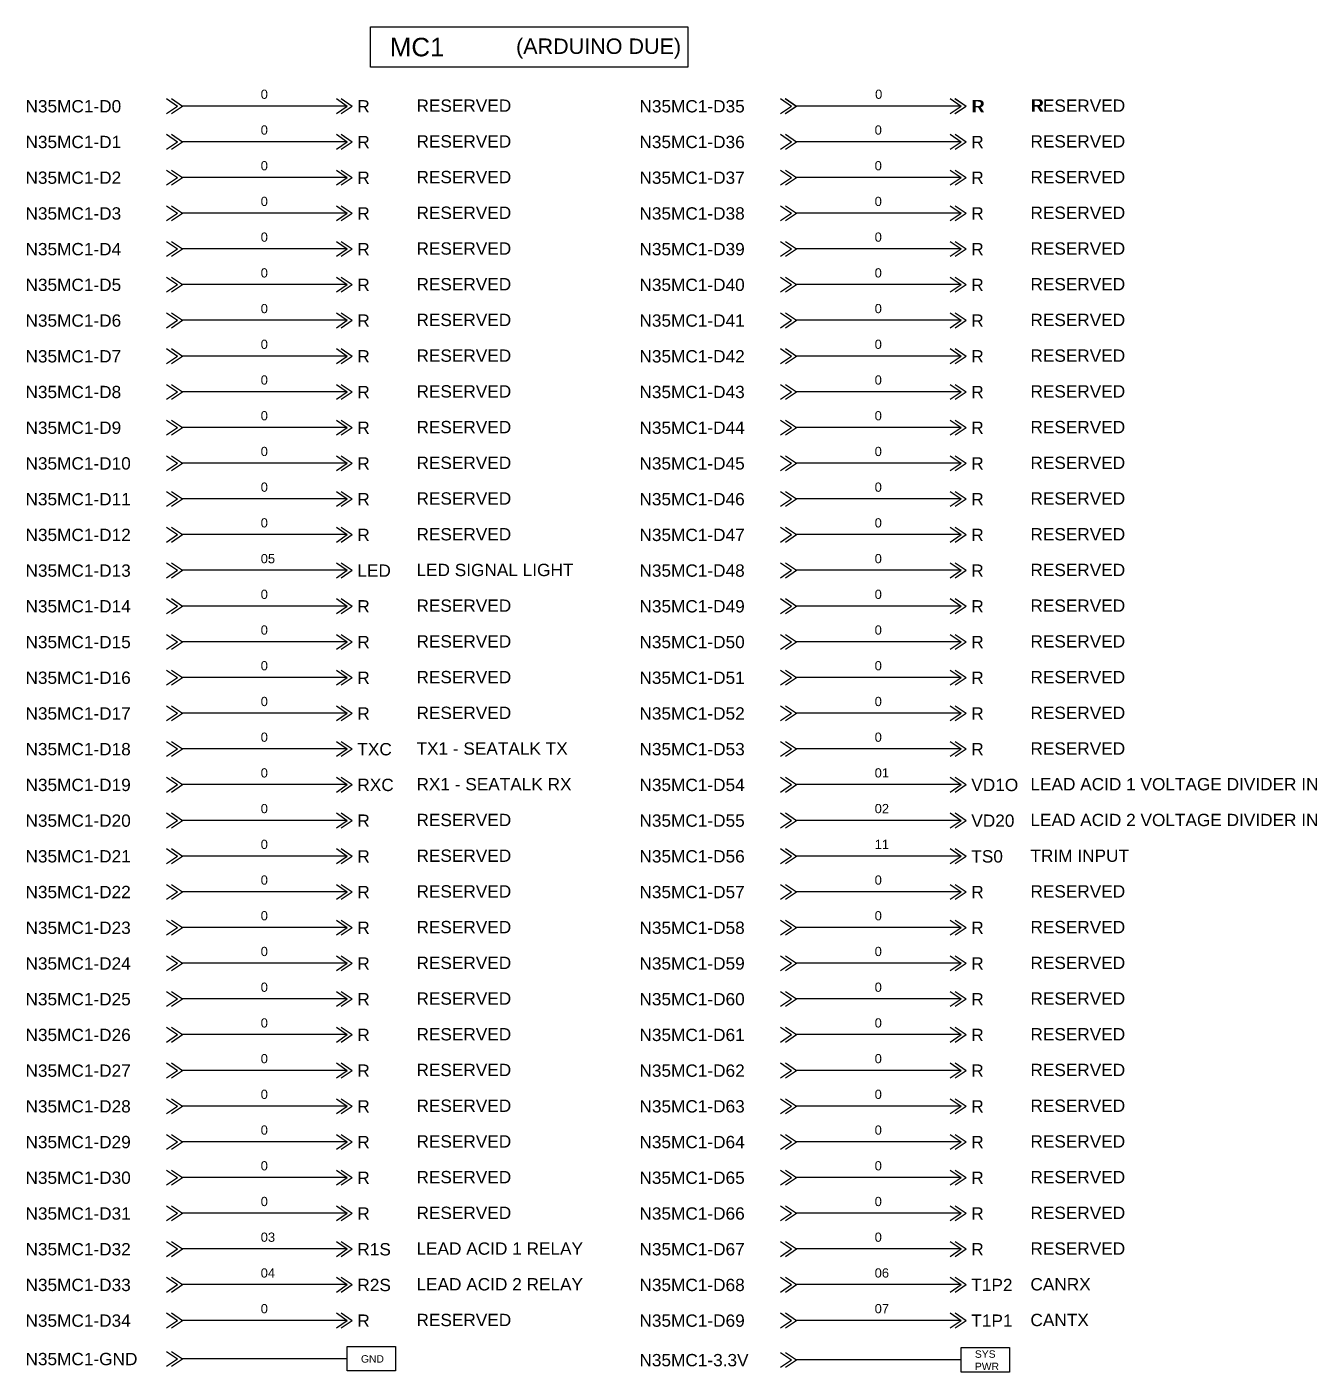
# Model space of a CAD drawing. Header units: millimetres. Extents: x 2700 to 2830, y 1916 to 1951.
# Drawn here: x 2699.99 to 2720.92, y 1929.63 to 1951.45 of the extents above; entities that cross this region are included whole.
import ezdxf

# ---------------------------------------------------------------- set-up
doc = ezdxf.new("R2010")
doc.units = ezdxf.units.MM
doc.layers.add('62', color=1, linetype='Continuous')
doc.styles.get("Standard").update_dxf_attribs({"font": 'arial.ttf'})

msp = doc.modelspace()

# ---------------------------------------------------------------- linework, layer by layer
at = {"color": 0}
for p, q in [((2702.253, 1950.287), (2702.431, 1950.167)), ((2702.253, 1950.047), (2702.431, 1950.167)), ((2702.331, 1950.287), (2702.509, 1950.167)), ((2702.331, 1950.047), (2702.509, 1950.167)), ((2705.006, 1950.287), (2705.184, 1950.167)), ((2705.006, 1950.047), (2705.184, 1950.167)), ((2705.084, 1950.287), (2705.262, 1950.167)), ((2705.084, 1950.047), (2705.262, 1950.167)), ((2712.211, 1950.287), (2712.39, 1950.167)), ((2712.211, 1950.047), (2712.39, 1950.167)), ((2712.213, 1950.287), (2712.391, 1950.167)), ((2712.213, 1950.047), (2712.391, 1950.167)), ((2712.289, 1950.287), (2712.468, 1950.167)), ((2712.289, 1950.047), (2712.468, 1950.167)), ((2712.291, 1950.287), (2712.469, 1950.167)), ((2712.291, 1950.047), (2712.469, 1950.167)), ((2714.964, 1950.287), (2715.143, 1950.167)), ((2714.964, 1950.047), (2715.143, 1950.167)), ((2714.966, 1950.287), (2715.144, 1950.167)), ((2714.966, 1950.047), (2715.144, 1950.167)), ((2715.042, 1950.287), (2715.221, 1950.167)), ((2715.042, 1950.047), (2715.221, 1950.167)), ((2715.044, 1950.287), (2715.222, 1950.167)), ((2715.044, 1950.047), (2715.222, 1950.167)), ((2702.253, 1949.708), (2702.431, 1949.588)), ((2702.253, 1949.468), (2702.431, 1949.588)), ((2702.331, 1949.708), (2702.509, 1949.588)), ((2702.331, 1949.468), (2702.509, 1949.588)), ((2705.006, 1949.708), (2705.184, 1949.588)), ((2705.006, 1949.468), (2705.184, 1949.588)), ((2705.084, 1949.708), (2705.262, 1949.588)), ((2705.084, 1949.468), (2705.262, 1949.588)), ((2712.213, 1949.708), (2712.391, 1949.588)), ((2712.213, 1949.468), (2712.391, 1949.588)), ((2712.291, 1949.708), (2712.469, 1949.588)), ((2712.291, 1949.468), (2712.469, 1949.588)), ((2714.966, 1949.708), (2715.144, 1949.588)), ((2714.966, 1949.468), (2715.144, 1949.588)), ((2715.044, 1949.708), (2715.222, 1949.588)), ((2715.044, 1949.468), (2715.222, 1949.588)), ((2702.253, 1949.129), (2702.431, 1949.009)), ((2702.331, 1949.129), (2702.509, 1949.009)), ((2705.006, 1949.129), (2705.184, 1949.009)), ((2705.084, 1949.129), (2705.262, 1949.009)), ((2712.213, 1949.129), (2712.391, 1949.009)), ((2712.291, 1949.129), (2712.469, 1949.009)), ((2714.966, 1949.129), (2715.144, 1949.009)), ((2715.044, 1949.129), (2715.222, 1949.009)), ((2702.253, 1948.889), (2702.431, 1949.009)), ((2702.331, 1948.889), (2702.509, 1949.009)), ((2705.006, 1948.889), (2705.184, 1949.009)), ((2705.084, 1948.889), (2705.262, 1949.009)), ((2712.213, 1948.889), (2712.391, 1949.009)), ((2712.291, 1948.889), (2712.469, 1949.009)), ((2714.966, 1948.889), (2715.144, 1949.009)), ((2715.044, 1948.889), (2715.222, 1949.009)), ((2702.253, 1948.549), (2702.431, 1948.429)), ((2702.253, 1948.309), (2702.431, 1948.429)), ((2702.331, 1948.549), (2702.509, 1948.429)), ((2702.331, 1948.309), (2702.509, 1948.429)), ((2705.006, 1948.549), (2705.184, 1948.429)), ((2705.006, 1948.309), (2705.184, 1948.429)), ((2705.084, 1948.549), (2705.262, 1948.429)), ((2705.084, 1948.309), (2705.262, 1948.429)), ((2712.213, 1948.549), (2712.391, 1948.429)), ((2712.213, 1948.309), (2712.391, 1948.429)), ((2712.291, 1948.549), (2712.469, 1948.429)), ((2712.291, 1948.309), (2712.469, 1948.429)), ((2714.966, 1948.549), (2715.144, 1948.429)), ((2714.966, 1948.309), (2715.144, 1948.429)), ((2715.044, 1948.549), (2715.222, 1948.429)), ((2715.044, 1948.309), (2715.222, 1948.429)), ((2702.253, 1947.97), (2702.431, 1947.85)), ((2702.331, 1947.97), (2702.509, 1947.85)), ((2705.006, 1947.97), (2705.184, 1947.85)), ((2705.084, 1947.97), (2705.262, 1947.85)), ((2712.213, 1947.97), (2712.391, 1947.85)), ((2712.291, 1947.97), (2712.469, 1947.85)), ((2714.966, 1947.97), (2715.144, 1947.85)), ((2715.044, 1947.97), (2715.222, 1947.85)), ((2702.253, 1947.73), (2702.431, 1947.85)), ((2702.331, 1947.73), (2702.509, 1947.85)), ((2705.006, 1947.73), (2705.184, 1947.85)), ((2705.084, 1947.73), (2705.262, 1947.85)), ((2712.213, 1947.73), (2712.391, 1947.85)), ((2712.291, 1947.73), (2712.469, 1947.85)), ((2714.966, 1947.73), (2715.144, 1947.85)), ((2715.044, 1947.73), (2715.222, 1947.85)), ((2702.253, 1947.391), (2702.431, 1947.271)), ((2702.331, 1947.391), (2702.509, 1947.271)), ((2705.006, 1947.391), (2705.184, 1947.271)), ((2705.084, 1947.391), (2705.262, 1947.271)), ((2712.213, 1947.391), (2712.391, 1947.271)), ((2712.291, 1947.391), (2712.469, 1947.271)), ((2714.966, 1947.391), (2715.144, 1947.271)), ((2715.044, 1947.391), (2715.222, 1947.271)), ((2702.253, 1947.151), (2702.431, 1947.271)), ((2702.331, 1947.151), (2702.509, 1947.271)), ((2705.006, 1947.151), (2705.184, 1947.271)), ((2705.084, 1947.151), (2705.262, 1947.271)), ((2712.213, 1947.151), (2712.391, 1947.271)), ((2712.291, 1947.151), (2712.469, 1947.271)), ((2714.966, 1947.151), (2715.144, 1947.271)), ((2715.044, 1947.151), (2715.222, 1947.271)), ((2702.253, 1946.812), (2702.431, 1946.692)), ((2702.253, 1946.572), (2702.431, 1946.692)), ((2702.331, 1946.812), (2702.509, 1946.692)), ((2702.331, 1946.572), (2702.509, 1946.692)), ((2705.006, 1946.812), (2705.184, 1946.692)), ((2705.006, 1946.572), (2705.184, 1946.692)), ((2705.084, 1946.812), (2705.262, 1946.692)), ((2705.084, 1946.572), (2705.262, 1946.692)), ((2712.213, 1946.812), (2712.391, 1946.692)), ((2712.213, 1946.572), (2712.391, 1946.692)), ((2712.291, 1946.812), (2712.469, 1946.692)), ((2712.291, 1946.572), (2712.469, 1946.692)), ((2714.966, 1946.812), (2715.144, 1946.692)), ((2714.966, 1946.572), (2715.144, 1946.692)), ((2715.044, 1946.812), (2715.222, 1946.692)), ((2715.044, 1946.572), (2715.222, 1946.692)), ((2702.253, 1946.232), (2702.431, 1946.112)), ((2702.331, 1946.232), (2702.509, 1946.112)), ((2705.006, 1946.232), (2705.184, 1946.112)), ((2705.084, 1946.232), (2705.262, 1946.112)), ((2712.213, 1946.232), (2712.391, 1946.112)), ((2712.291, 1946.232), (2712.469, 1946.112)), ((2714.966, 1946.232), (2715.144, 1946.112)), ((2715.044, 1946.232), (2715.222, 1946.112)), ((2702.253, 1945.992), (2702.431, 1946.112)), ((2702.331, 1945.992), (2702.509, 1946.112)), ((2705.006, 1945.992), (2705.184, 1946.112)), ((2705.084, 1945.992), (2705.262, 1946.112)), ((2712.213, 1945.992), (2712.391, 1946.112)), ((2712.291, 1945.992), (2712.469, 1946.112)), ((2714.966, 1945.992), (2715.144, 1946.112)), ((2715.044, 1945.992), (2715.222, 1946.112)), ((2702.253, 1945.653), (2702.431, 1945.533)), ((2702.331, 1945.653), (2702.509, 1945.533)), ((2705.006, 1945.653), (2705.184, 1945.533)), ((2705.084, 1945.653), (2705.262, 1945.533)), ((2712.213, 1945.653), (2712.391, 1945.533)), ((2712.291, 1945.653), (2712.469, 1945.533)), ((2714.966, 1945.653), (2715.144, 1945.533)), ((2715.044, 1945.653), (2715.222, 1945.533)), ((2702.253, 1945.413), (2702.431, 1945.533)), ((2702.331, 1945.413), (2702.509, 1945.533)), ((2705.006, 1945.413), (2705.184, 1945.533)), ((2705.084, 1945.413), (2705.262, 1945.533)), ((2712.213, 1945.413), (2712.391, 1945.533)), ((2712.291, 1945.413), (2712.469, 1945.533)), ((2714.966, 1945.413), (2715.144, 1945.533)), ((2715.044, 1945.413), (2715.222, 1945.533)), ((2702.253, 1945.074), (2702.431, 1944.954)), ((2702.253, 1944.834), (2702.431, 1944.954)), ((2702.331, 1945.074), (2702.509, 1944.954)), ((2702.331, 1944.834), (2702.509, 1944.954)), ((2705.006, 1945.074), (2705.184, 1944.954)), ((2705.006, 1944.834), (2705.184, 1944.954)), ((2705.084, 1945.074), (2705.262, 1944.954)), ((2705.084, 1944.834), (2705.262, 1944.954)), ((2712.213, 1945.074), (2712.391, 1944.954)), ((2712.213, 1944.834), (2712.391, 1944.954)), ((2712.291, 1945.074), (2712.469, 1944.954)), ((2712.291, 1944.834), (2712.469, 1944.954)), ((2714.966, 1945.074), (2715.144, 1944.954)), ((2714.966, 1944.834), (2715.144, 1944.954)), ((2715.044, 1945.074), (2715.222, 1944.954)), ((2715.044, 1944.834), (2715.222, 1944.954)), ((2702.253, 1944.495), (2702.431, 1944.375)), ((2702.331, 1944.495), (2702.509, 1944.375)), ((2705.006, 1944.495), (2705.184, 1944.375)), ((2705.084, 1944.495), (2705.262, 1944.375)), ((2712.213, 1944.495), (2712.391, 1944.375)), ((2712.291, 1944.495), (2712.469, 1944.375)), ((2714.966, 1944.495), (2715.144, 1944.375)), ((2715.044, 1944.495), (2715.222, 1944.375)), ((2702.253, 1944.255), (2702.431, 1944.375)), ((2702.331, 1944.255), (2702.509, 1944.375)), ((2705.006, 1944.255), (2705.184, 1944.375)), ((2705.084, 1944.255), (2705.262, 1944.375)), ((2712.213, 1944.255), (2712.391, 1944.375)), ((2712.291, 1944.255), (2712.469, 1944.375)), ((2714.966, 1944.255), (2715.144, 1944.375)), ((2715.044, 1944.255), (2715.222, 1944.375)), ((2702.253, 1943.915), (2702.431, 1943.795)), ((2702.331, 1943.915), (2702.509, 1943.795)), ((2705.006, 1943.915), (2705.184, 1943.795)), ((2705.084, 1943.915), (2705.262, 1943.795)), ((2712.213, 1943.915), (2712.391, 1943.795)), ((2712.291, 1943.915), (2712.469, 1943.795)), ((2714.966, 1943.915), (2715.144, 1943.795)), ((2715.044, 1943.915), (2715.222, 1943.795)), ((2702.253, 1943.675), (2702.431, 1943.795)), ((2702.331, 1943.675), (2702.509, 1943.795)), ((2705.006, 1943.675), (2705.184, 1943.795)), ((2705.084, 1943.675), (2705.262, 1943.795)), ((2712.213, 1943.675), (2712.391, 1943.795)), ((2712.291, 1943.675), (2712.469, 1943.795)), ((2714.966, 1943.675), (2715.144, 1943.795)), ((2715.044, 1943.675), (2715.222, 1943.795)), ((2702.253, 1943.336), (2702.431, 1943.216)), ((2702.253, 1943.096), (2702.431, 1943.216)), ((2702.331, 1943.336), (2702.509, 1943.216)), ((2702.331, 1943.096), (2702.509, 1943.216)), ((2705.006, 1943.336), (2705.184, 1943.216)), ((2705.006, 1943.096), (2705.184, 1943.216)), ((2705.084, 1943.336), (2705.262, 1943.216)), ((2705.084, 1943.096), (2705.262, 1943.216)), ((2712.213, 1943.336), (2712.391, 1943.216)), ((2712.213, 1943.096), (2712.391, 1943.216)), ((2712.291, 1943.336), (2712.469, 1943.216)), ((2712.291, 1943.096), (2712.469, 1943.216)), ((2714.966, 1943.336), (2715.144, 1943.216)), ((2714.966, 1943.096), (2715.144, 1943.216)), ((2715.044, 1943.336), (2715.222, 1943.216)), ((2715.044, 1943.096), (2715.222, 1943.216)), ((2702.253, 1942.757), (2702.431, 1942.637)), ((2702.331, 1942.757), (2702.509, 1942.637)), ((2705.006, 1942.757), (2705.184, 1942.637)), ((2705.084, 1942.757), (2705.262, 1942.637)), ((2712.213, 1942.757), (2712.391, 1942.637)), ((2712.291, 1942.757), (2712.469, 1942.637)), ((2714.966, 1942.757), (2715.144, 1942.637)), ((2715.044, 1942.757), (2715.222, 1942.637)), ((2702.253, 1942.517), (2702.431, 1942.637)), ((2702.331, 1942.517), (2702.509, 1942.637)), ((2705.006, 1942.517), (2705.184, 1942.637)), ((2705.084, 1942.517), (2705.262, 1942.637)), ((2712.213, 1942.517), (2712.391, 1942.637)), ((2712.291, 1942.517), (2712.469, 1942.637)), ((2714.966, 1942.517), (2715.144, 1942.637)), ((2715.044, 1942.517), (2715.222, 1942.637)), ((2702.253, 1942.178), (2702.431, 1942.058)), ((2702.331, 1942.178), (2702.509, 1942.058)), ((2705.006, 1942.178), (2705.184, 1942.058)), ((2705.084, 1942.178), (2705.262, 1942.058)), ((2712.213, 1942.178), (2712.391, 1942.058)), ((2712.291, 1942.178), (2712.469, 1942.058)), ((2714.966, 1942.178), (2715.144, 1942.058)), ((2715.044, 1942.178), (2715.222, 1942.058)), ((2702.253, 1941.938), (2702.431, 1942.058)), ((2702.331, 1941.938), (2702.509, 1942.058)), ((2705.006, 1941.938), (2705.184, 1942.058)), ((2705.084, 1941.938), (2705.262, 1942.058)), ((2712.213, 1941.938), (2712.391, 1942.058)), ((2712.291, 1941.938), (2712.469, 1942.058)), ((2714.966, 1941.938), (2715.144, 1942.058)), ((2715.044, 1941.938), (2715.222, 1942.058)), ((2702.253, 1941.598), (2702.431, 1941.478)), ((2702.253, 1941.358), (2702.431, 1941.478)), ((2702.331, 1941.598), (2702.509, 1941.478)), ((2702.331, 1941.358), (2702.509, 1941.478)), ((2705.006, 1941.598), (2705.184, 1941.478)), ((2705.006, 1941.358), (2705.184, 1941.478)), ((2705.084, 1941.598), (2705.262, 1941.478)), ((2705.084, 1941.358), (2705.262, 1941.478)), ((2712.213, 1941.598), (2712.391, 1941.478)), ((2712.213, 1941.358), (2712.391, 1941.478)), ((2712.291, 1941.598), (2712.469, 1941.478)), ((2712.291, 1941.358), (2712.469, 1941.478)), ((2714.966, 1941.598), (2715.144, 1941.478)), ((2714.966, 1941.358), (2715.144, 1941.478)), ((2715.044, 1941.598), (2715.222, 1941.478)), ((2715.044, 1941.358), (2715.222, 1941.478)), ((2702.253, 1941.019), (2702.431, 1940.899)), ((2702.331, 1941.019), (2702.509, 1940.899)), ((2705.006, 1941.019), (2705.184, 1940.899)), ((2705.084, 1941.019), (2705.262, 1940.899)), ((2712.213, 1941.019), (2712.391, 1940.899)), ((2712.291, 1941.019), (2712.469, 1940.899)), ((2714.966, 1941.019), (2715.144, 1940.899)), ((2715.044, 1941.019), (2715.222, 1940.899)), ((2702.253, 1940.779), (2702.431, 1940.899)), ((2702.331, 1940.779), (2702.509, 1940.899)), ((2705.006, 1940.779), (2705.184, 1940.899)), ((2705.084, 1940.779), (2705.262, 1940.899)), ((2712.213, 1940.779), (2712.391, 1940.899)), ((2712.291, 1940.779), (2712.469, 1940.899)), ((2714.966, 1940.779), (2715.144, 1940.899)), ((2715.044, 1940.779), (2715.222, 1940.899)), ((2702.253, 1940.44), (2702.431, 1940.32)), ((2702.331, 1940.44), (2702.509, 1940.32)), ((2705.006, 1940.44), (2705.184, 1940.32)), ((2705.084, 1940.44), (2705.262, 1940.32)), ((2712.213, 1940.44), (2712.391, 1940.32)), ((2712.291, 1940.44), (2712.469, 1940.32)), ((2714.966, 1940.44), (2715.144, 1940.32)), ((2715.044, 1940.44), (2715.222, 1940.32)), ((2702.253, 1940.2), (2702.431, 1940.32)), ((2702.331, 1940.2), (2702.509, 1940.32)), ((2705.006, 1940.2), (2705.184, 1940.32)), ((2705.084, 1940.2), (2705.262, 1940.32)), ((2712.213, 1940.2), (2712.391, 1940.32)), ((2712.291, 1940.2), (2712.469, 1940.32)), ((2714.966, 1940.2), (2715.144, 1940.32)), ((2715.044, 1940.2), (2715.222, 1940.32)), ((2702.253, 1939.861), (2702.431, 1939.741)), ((2702.253, 1939.621), (2702.431, 1939.741)), ((2702.331, 1939.861), (2702.509, 1939.741)), ((2702.331, 1939.621), (2702.509, 1939.741)), ((2705.006, 1939.861), (2705.184, 1939.741)), ((2705.006, 1939.621), (2705.184, 1939.741)), ((2705.084, 1939.861), (2705.262, 1939.741)), ((2705.084, 1939.621), (2705.262, 1939.741)), ((2712.213, 1939.861), (2712.391, 1939.741)), ((2712.213, 1939.621), (2712.391, 1939.741)), ((2712.291, 1939.861), (2712.469, 1939.741)), ((2712.291, 1939.621), (2712.469, 1939.741)), ((2714.966, 1939.861), (2715.144, 1939.741)), ((2714.966, 1939.621), (2715.144, 1939.741)), ((2715.044, 1939.861), (2715.222, 1939.741)), ((2715.044, 1939.621), (2715.222, 1939.741)), ((2702.253, 1939.281), (2702.431, 1939.161)), ((2702.331, 1939.281), (2702.509, 1939.161)), ((2705.006, 1939.281), (2705.184, 1939.161)), ((2705.084, 1939.281), (2705.262, 1939.161)), ((2712.213, 1939.281), (2712.391, 1939.161)), ((2712.291, 1939.281), (2712.469, 1939.161)), ((2714.966, 1939.281), (2715.144, 1939.161)), ((2715.044, 1939.281), (2715.222, 1939.161)), ((2702.253, 1939.041), (2702.431, 1939.161)), ((2702.331, 1939.041), (2702.509, 1939.161)), ((2705.006, 1939.041), (2705.184, 1939.161)), ((2705.084, 1939.041), (2705.262, 1939.161)), ((2712.213, 1939.041), (2712.391, 1939.161)), ((2712.291, 1939.041), (2712.469, 1939.161)), ((2714.966, 1939.041), (2715.144, 1939.161)), ((2715.044, 1939.041), (2715.222, 1939.161)), ((2702.253, 1938.702), (2702.431, 1938.582)), ((2702.331, 1938.702), (2702.509, 1938.582)), ((2705.006, 1938.702), (2705.184, 1938.582)), ((2705.084, 1938.702), (2705.262, 1938.582)), ((2712.213, 1938.702), (2712.391, 1938.582)), ((2712.291, 1938.702), (2712.469, 1938.582)), ((2714.966, 1938.702), (2715.144, 1938.582)), ((2715.044, 1938.702), (2715.222, 1938.582)), ((2702.253, 1938.462), (2702.431, 1938.582)), ((2702.331, 1938.462), (2702.509, 1938.582)), ((2705.006, 1938.462), (2705.184, 1938.582)), ((2705.084, 1938.462), (2705.262, 1938.582)), ((2712.213, 1938.462), (2712.391, 1938.582)), ((2712.291, 1938.462), (2712.469, 1938.582)), ((2714.966, 1938.462), (2715.144, 1938.582)), ((2715.044, 1938.462), (2715.222, 1938.582)), ((2702.253, 1938.123), (2702.431, 1938.003)), ((2702.253, 1937.883), (2702.431, 1938.003)), ((2702.331, 1938.123), (2702.509, 1938.003)), ((2702.331, 1937.883), (2702.509, 1938.003)), ((2705.006, 1938.123), (2705.184, 1938.003)), ((2705.006, 1937.883), (2705.184, 1938.003)), ((2705.084, 1938.123), (2705.262, 1938.003)), ((2705.084, 1937.883), (2705.262, 1938.003)), ((2712.213, 1938.123), (2712.391, 1938.003)), ((2712.213, 1937.883), (2712.391, 1938.003)), ((2712.291, 1938.123), (2712.469, 1938.003)), ((2712.291, 1937.883), (2712.469, 1938.003)), ((2714.966, 1938.123), (2715.144, 1938.003)), ((2714.966, 1937.883), (2715.144, 1938.003)), ((2715.044, 1938.123), (2715.222, 1938.003)), ((2715.044, 1937.883), (2715.222, 1938.003)), ((2702.253, 1937.544), (2702.431, 1937.424)), ((2702.331, 1937.544), (2702.509, 1937.424)), ((2705.006, 1937.544), (2705.184, 1937.424)), ((2705.084, 1937.544), (2705.262, 1937.424)), ((2712.213, 1937.544), (2712.391, 1937.424)), ((2712.291, 1937.544), (2712.469, 1937.424)), ((2714.966, 1937.544), (2715.144, 1937.424)), ((2715.044, 1937.544), (2715.222, 1937.424)), ((2702.253, 1937.304), (2702.431, 1937.424)), ((2702.331, 1937.304), (2702.509, 1937.424)), ((2705.006, 1937.304), (2705.184, 1937.424)), ((2705.084, 1937.304), (2705.262, 1937.424)), ((2712.213, 1937.304), (2712.391, 1937.424)), ((2712.291, 1937.304), (2712.469, 1937.424)), ((2714.966, 1937.304), (2715.144, 1937.424)), ((2715.044, 1937.304), (2715.222, 1937.424)), ((2702.253, 1936.964), (2702.431, 1936.844)), ((2702.253, 1936.724), (2702.431, 1936.844)), ((2702.331, 1936.964), (2702.509, 1936.844)), ((2702.331, 1936.724), (2702.509, 1936.844)), ((2705.006, 1936.964), (2705.184, 1936.844)), ((2705.006, 1936.724), (2705.184, 1936.844)), ((2705.084, 1936.964), (2705.262, 1936.844)), ((2705.084, 1936.724), (2705.262, 1936.844)), ((2712.213, 1936.964), (2712.391, 1936.844)), ((2712.213, 1936.724), (2712.391, 1936.844)), ((2712.291, 1936.964), (2712.469, 1936.844)), ((2712.291, 1936.724), (2712.469, 1936.844)), ((2714.966, 1936.964), (2715.144, 1936.844)), ((2714.966, 1936.724), (2715.144, 1936.844)), ((2715.044, 1936.964), (2715.222, 1936.844)), ((2715.044, 1936.724), (2715.222, 1936.844)), ((2702.253, 1936.385), (2702.431, 1936.265)), ((2702.253, 1936.145), (2702.431, 1936.265)), ((2702.331, 1936.385), (2702.509, 1936.265)), ((2702.331, 1936.145), (2702.509, 1936.265)), ((2705.006, 1936.385), (2705.184, 1936.265)), ((2705.006, 1936.145), (2705.184, 1936.265)), ((2705.084, 1936.385), (2705.262, 1936.265)), ((2705.084, 1936.145), (2705.262, 1936.265)), ((2712.213, 1936.385), (2712.391, 1936.265)), ((2712.213, 1936.145), (2712.391, 1936.265)), ((2712.291, 1936.385), (2712.469, 1936.265)), ((2712.291, 1936.145), (2712.469, 1936.265)), ((2714.966, 1936.385), (2715.144, 1936.265)), ((2714.966, 1936.145), (2715.144, 1936.265)), ((2715.044, 1936.385), (2715.222, 1936.265)), ((2715.044, 1936.145), (2715.222, 1936.265)), ((2702.253, 1935.806), (2702.431, 1935.686)), ((2702.331, 1935.806), (2702.509, 1935.686)), ((2705.006, 1935.806), (2705.184, 1935.686)), ((2705.084, 1935.806), (2705.262, 1935.686)), ((2712.213, 1935.806), (2712.391, 1935.686)), ((2712.291, 1935.806), (2712.469, 1935.686)), ((2714.966, 1935.806), (2715.144, 1935.686)), ((2715.044, 1935.806), (2715.222, 1935.686)), ((2702.253, 1935.566), (2702.431, 1935.686)), ((2702.331, 1935.566), (2702.509, 1935.686)), ((2705.006, 1935.566), (2705.184, 1935.686)), ((2705.084, 1935.566), (2705.262, 1935.686)), ((2712.213, 1935.566), (2712.391, 1935.686)), ((2712.291, 1935.566), (2712.469, 1935.686)), ((2714.966, 1935.566), (2715.144, 1935.686)), ((2715.044, 1935.566), (2715.222, 1935.686)), ((2702.253, 1935.227), (2702.431, 1935.107)), ((2702.253, 1934.987), (2702.431, 1935.107)), ((2702.331, 1935.227), (2702.509, 1935.107)), ((2702.331, 1934.987), (2702.509, 1935.107)), ((2705.006, 1935.227), (2705.184, 1935.107)), ((2705.006, 1934.987), (2705.184, 1935.107)), ((2705.084, 1935.227), (2705.262, 1935.107)), ((2705.084, 1934.987), (2705.262, 1935.107)), ((2712.213, 1935.227), (2712.391, 1935.107)), ((2712.213, 1934.987), (2712.391, 1935.107)), ((2712.291, 1935.227), (2712.469, 1935.107)), ((2712.291, 1934.987), (2712.469, 1935.107)), ((2714.966, 1935.227), (2715.144, 1935.107)), ((2714.966, 1934.987), (2715.144, 1935.107)), ((2715.044, 1935.227), (2715.222, 1935.107)), ((2715.044, 1934.987), (2715.222, 1935.107)), ((2702.253, 1934.647), (2702.431, 1934.527)), ((2702.253, 1934.407), (2702.431, 1934.527)), ((2702.331, 1934.647), (2702.509, 1934.527)), ((2702.331, 1934.407), (2702.509, 1934.527)), ((2705.006, 1934.647), (2705.184, 1934.527)), ((2705.006, 1934.407), (2705.184, 1934.527)), ((2705.084, 1934.647), (2705.262, 1934.527)), ((2705.084, 1934.407), (2705.262, 1934.527)), ((2712.213, 1934.647), (2712.391, 1934.527)), ((2712.213, 1934.407), (2712.391, 1934.527)), ((2712.291, 1934.647), (2712.469, 1934.527)), ((2712.291, 1934.407), (2712.469, 1934.527)), ((2714.966, 1934.647), (2715.144, 1934.527)), ((2714.966, 1934.407), (2715.144, 1934.527)), ((2715.044, 1934.647), (2715.222, 1934.527)), ((2715.044, 1934.407), (2715.222, 1934.527)), ((2702.253, 1934.068), (2702.431, 1933.948)), ((2702.331, 1934.068), (2702.509, 1933.948)), ((2705.006, 1934.068), (2705.184, 1933.948)), ((2705.084, 1934.068), (2705.262, 1933.948)), ((2712.213, 1934.068), (2712.391, 1933.948)), ((2712.291, 1934.068), (2712.469, 1933.948)), ((2714.966, 1934.068), (2715.144, 1933.948)), ((2715.044, 1934.068), (2715.222, 1933.948)), ((2702.253, 1933.828), (2702.431, 1933.948)), ((2702.331, 1933.828), (2702.509, 1933.948)), ((2705.006, 1933.828), (2705.184, 1933.948)), ((2705.084, 1933.828), (2705.262, 1933.948)), ((2712.213, 1933.828), (2712.391, 1933.948)), ((2712.291, 1933.828), (2712.469, 1933.948)), ((2714.966, 1933.828), (2715.144, 1933.948)), ((2715.044, 1933.828), (2715.222, 1933.948)), ((2702.253, 1933.489), (2702.431, 1933.369)), ((2702.253, 1933.249), (2702.431, 1933.369)), ((2702.331, 1933.489), (2702.509, 1933.369)), ((2702.331, 1933.249), (2702.509, 1933.369)), ((2705.006, 1933.489), (2705.184, 1933.369)), ((2705.006, 1933.249), (2705.184, 1933.369)), ((2705.084, 1933.489), (2705.262, 1933.369)), ((2705.084, 1933.249), (2705.262, 1933.369)), ((2712.213, 1933.489), (2712.391, 1933.369)), ((2712.213, 1933.249), (2712.391, 1933.369)), ((2712.291, 1933.489), (2712.469, 1933.369)), ((2712.291, 1933.249), (2712.469, 1933.369)), ((2714.966, 1933.489), (2715.144, 1933.369)), ((2714.966, 1933.249), (2715.144, 1933.369)), ((2715.044, 1933.489), (2715.222, 1933.369)), ((2715.044, 1933.249), (2715.222, 1933.369)), ((2702.253, 1932.91), (2702.431, 1932.79)), ((2702.253, 1932.67), (2702.431, 1932.79)), ((2702.331, 1932.91), (2702.509, 1932.79)), ((2702.331, 1932.67), (2702.509, 1932.79)), ((2705.006, 1932.91), (2705.184, 1932.79)), ((2705.006, 1932.67), (2705.184, 1932.79)), ((2705.084, 1932.91), (2705.262, 1932.79)), ((2705.084, 1932.67), (2705.262, 1932.79)), ((2712.213, 1932.91), (2712.391, 1932.79)), ((2712.213, 1932.67), (2712.391, 1932.79)), ((2712.291, 1932.91), (2712.469, 1932.79)), ((2712.291, 1932.67), (2712.469, 1932.79)), ((2714.966, 1932.91), (2715.144, 1932.79)), ((2714.966, 1932.67), (2715.144, 1932.79)), ((2715.044, 1932.91), (2715.222, 1932.79)), ((2715.044, 1932.67), (2715.222, 1932.79)), ((2702.253, 1932.33), (2702.431, 1932.21)), ((2702.331, 1932.33), (2702.509, 1932.21)), ((2705.006, 1932.33), (2705.184, 1932.21)), ((2705.084, 1932.33), (2705.262, 1932.21)), ((2712.213, 1932.33), (2712.391, 1932.21)), ((2712.291, 1932.33), (2712.469, 1932.21)), ((2714.966, 1932.33), (2715.144, 1932.21)), ((2715.044, 1932.33), (2715.222, 1932.21)), ((2702.253, 1932.09), (2702.431, 1932.21)), ((2702.331, 1932.09), (2702.509, 1932.21)), ((2705.006, 1932.09), (2705.184, 1932.21)), ((2705.084, 1932.09), (2705.262, 1932.21)), ((2712.213, 1932.09), (2712.391, 1932.21)), ((2712.291, 1932.09), (2712.469, 1932.21)), ((2714.966, 1932.09), (2715.144, 1932.21)), ((2715.044, 1932.09), (2715.222, 1932.21)), ((2702.253, 1931.751), (2702.431, 1931.631)), ((2702.253, 1931.511), (2702.431, 1931.631)), ((2702.331, 1931.751), (2702.509, 1931.631)), ((2702.331, 1931.511), (2702.509, 1931.631)), ((2705.006, 1931.751), (2705.184, 1931.631)), ((2705.006, 1931.511), (2705.184, 1931.631)), ((2705.084, 1931.751), (2705.262, 1931.631)), ((2705.084, 1931.511), (2705.262, 1931.631)), ((2712.213, 1931.751), (2712.391, 1931.631)), ((2712.213, 1931.511), (2712.391, 1931.631)), ((2712.291, 1931.751), (2712.469, 1931.631)), ((2712.291, 1931.511), (2712.469, 1931.631)), ((2714.966, 1931.751), (2715.144, 1931.631)), ((2714.966, 1931.511), (2715.144, 1931.631)), ((2715.044, 1931.751), (2715.222, 1931.631)), ((2715.044, 1931.511), (2715.222, 1931.631)), ((2702.253, 1931.172), (2702.431, 1931.052)), ((2702.331, 1931.172), (2702.509, 1931.052)), ((2705.006, 1931.172), (2705.184, 1931.052)), ((2705.084, 1931.172), (2705.262, 1931.052)), ((2712.213, 1931.172), (2712.391, 1931.052)), ((2712.291, 1931.172), (2712.469, 1931.052)), ((2714.966, 1931.172), (2715.144, 1931.052)), ((2715.044, 1931.172), (2715.222, 1931.052)), ((2702.253, 1930.932), (2702.431, 1931.052)), ((2702.331, 1930.932), (2702.509, 1931.052)), ((2705.006, 1930.932), (2705.184, 1931.052)), ((2705.084, 1930.932), (2705.262, 1931.052)), ((2712.213, 1930.932), (2712.391, 1931.052)), ((2712.291, 1930.932), (2712.469, 1931.052)), ((2714.966, 1930.932), (2715.144, 1931.052)), ((2715.044, 1930.932), (2715.222, 1931.052)), ((2702.253, 1930.593), (2702.431, 1930.473)), ((2702.331, 1930.593), (2702.509, 1930.473)), ((2705.006, 1930.593), (2705.184, 1930.473)), ((2705.084, 1930.593), (2705.262, 1930.473)), ((2712.213, 1930.593), (2712.391, 1930.473)), ((2712.291, 1930.593), (2712.469, 1930.473)), ((2714.966, 1930.593), (2715.144, 1930.473)), ((2715.044, 1930.593), (2715.222, 1930.473)), ((2702.253, 1930.353), (2702.431, 1930.473)), ((2702.331, 1930.353), (2702.509, 1930.473)), ((2705.006, 1930.353), (2705.184, 1930.473)), ((2705.084, 1930.353), (2705.262, 1930.473)), ((2712.213, 1930.353), (2712.391, 1930.473)), ((2712.291, 1930.353), (2712.469, 1930.473)), ((2714.966, 1930.353), (2715.144, 1930.473)), ((2715.044, 1930.353), (2715.222, 1930.473)), ((2702.253, 1929.97), (2702.431, 1929.85)), ((2702.331, 1929.97), (2702.509, 1929.85)), ((2712.213, 1929.952), (2712.391, 1929.832)), ((2712.291, 1929.952), (2712.469, 1929.832)), ((2702.253, 1929.73), (2702.431, 1929.85)), ((2702.253, 1929.73), (2702.431, 1929.85)), ((2702.331, 1929.73), (2702.509, 1929.85)), ((2712.213, 1929.712), (2712.391, 1929.832)), ((2712.291, 1929.712), (2712.469, 1929.832))]:
    msp.add_line(p, q, dxfattribs=at)
at = {"color": 0, "linetype": 'ByBlock'}
for p, q in [((2705.184, 1950.167), (2702.509, 1950.167)), ((2705.184, 1950.167), (2702.509, 1950.167)), ((2715.143, 1950.167), (2712.468, 1950.167)), ((2715.143, 1950.167), (2712.468, 1950.167)), ((2715.144, 1950.167), (2712.469, 1950.167)), ((2715.144, 1950.167), (2712.469, 1950.167)), ((2705.184, 1949.588), (2702.509, 1949.588)), ((2705.184, 1949.588), (2702.509, 1949.588)), ((2715.144, 1949.588), (2712.469, 1949.588)), ((2715.144, 1949.588), (2712.469, 1949.588)), ((2705.184, 1949.009), (2702.509, 1949.009)), ((2705.184, 1949.009), (2702.509, 1949.009)), ((2715.144, 1949.009), (2712.469, 1949.009)), ((2715.144, 1949.009), (2712.469, 1949.009)), ((2705.184, 1948.429), (2702.509, 1948.429)), ((2705.184, 1948.429), (2702.509, 1948.429)), ((2715.144, 1948.429), (2712.469, 1948.429)), ((2715.144, 1948.429), (2712.469, 1948.429)), ((2705.184, 1947.85), (2702.509, 1947.85)), ((2705.184, 1947.85), (2702.509, 1947.85)), ((2715.144, 1947.85), (2712.469, 1947.85)), ((2715.144, 1947.85), (2712.469, 1947.85)), ((2705.184, 1947.271), (2702.509, 1947.271)), ((2705.184, 1947.271), (2702.509, 1947.271)), ((2715.144, 1947.271), (2712.469, 1947.271)), ((2715.144, 1947.271), (2712.469, 1947.271)), ((2705.184, 1946.692), (2702.509, 1946.692)), ((2705.184, 1946.692), (2702.509, 1946.692)), ((2715.144, 1946.692), (2712.469, 1946.692)), ((2715.144, 1946.692), (2712.469, 1946.692)), ((2705.184, 1946.112), (2702.509, 1946.112)), ((2705.184, 1946.112), (2702.509, 1946.112)), ((2715.144, 1946.112), (2712.469, 1946.112)), ((2715.144, 1946.112), (2712.469, 1946.112)), ((2705.184, 1945.533), (2702.509, 1945.533)), ((2705.184, 1945.533), (2702.509, 1945.533)), ((2715.144, 1945.533), (2712.469, 1945.533)), ((2715.144, 1945.533), (2712.469, 1945.533)), ((2705.184, 1944.954), (2702.509, 1944.954)), ((2705.184, 1944.954), (2702.509, 1944.954)), ((2715.144, 1944.954), (2712.469, 1944.954)), ((2715.144, 1944.954), (2712.469, 1944.954)), ((2705.184, 1944.375), (2702.509, 1944.375)), ((2705.184, 1944.375), (2702.509, 1944.375)), ((2715.144, 1944.375), (2712.469, 1944.375)), ((2715.144, 1944.375), (2712.469, 1944.375)), ((2705.184, 1943.795), (2702.509, 1943.795)), ((2705.184, 1943.795), (2702.509, 1943.795)), ((2715.144, 1943.795), (2712.469, 1943.795)), ((2715.144, 1943.795), (2712.469, 1943.795)), ((2705.184, 1943.216), (2702.509, 1943.216)), ((2705.184, 1943.216), (2702.509, 1943.216)), ((2715.144, 1943.216), (2712.469, 1943.216)), ((2715.144, 1943.216), (2712.469, 1943.216)), ((2705.184, 1942.637), (2702.509, 1942.637)), ((2705.184, 1942.637), (2702.509, 1942.637)), ((2715.144, 1942.637), (2712.469, 1942.637)), ((2715.144, 1942.637), (2712.469, 1942.637)), ((2705.184, 1942.058), (2702.509, 1942.058)), ((2705.184, 1942.058), (2702.509, 1942.058)), ((2715.144, 1942.058), (2712.469, 1942.058)), ((2715.144, 1942.058), (2712.469, 1942.058)), ((2705.184, 1941.478), (2702.509, 1941.478)), ((2705.184, 1941.478), (2702.509, 1941.478)), ((2715.144, 1941.478), (2712.469, 1941.478)), ((2715.144, 1941.478), (2712.469, 1941.478)), ((2705.184, 1940.899), (2702.509, 1940.899)), ((2705.184, 1940.899), (2702.509, 1940.899)), ((2715.144, 1940.899), (2712.469, 1940.899)), ((2715.144, 1940.899), (2712.469, 1940.899)), ((2705.184, 1940.32), (2702.509, 1940.32)), ((2705.184, 1940.32), (2702.509, 1940.32)), ((2715.144, 1940.32), (2712.469, 1940.32)), ((2715.144, 1940.32), (2712.469, 1940.32)), ((2705.184, 1939.741), (2702.509, 1939.741)), ((2705.184, 1939.741), (2702.509, 1939.741)), ((2715.144, 1939.741), (2712.469, 1939.741)), ((2715.144, 1939.741), (2712.469, 1939.741)), ((2705.184, 1939.161), (2702.509, 1939.161)), ((2705.184, 1939.161), (2702.509, 1939.161)), ((2705.184, 1938.582), (2702.509, 1938.582)), ((2705.184, 1938.582), (2702.509, 1938.582)), ((2715.144, 1938.582), (2712.469, 1938.582)), ((2705.184, 1938.003), (2702.509, 1938.003)), ((2705.184, 1938.003), (2702.509, 1938.003)), ((2715.144, 1938.003), (2712.469, 1938.003)), ((2715.144, 1938.003), (2712.469, 1938.003)), ((2705.184, 1937.424), (2702.509, 1937.424)), ((2705.184, 1937.424), (2702.509, 1937.424)), ((2715.144, 1937.424), (2712.469, 1937.424)), ((2715.144, 1937.424), (2712.469, 1937.424)), ((2705.184, 1936.844), (2702.509, 1936.844)), ((2705.184, 1936.844), (2702.509, 1936.844)), ((2715.144, 1936.844), (2712.469, 1936.844)), ((2715.144, 1936.844), (2712.469, 1936.844)), ((2705.184, 1936.265), (2702.509, 1936.265)), ((2705.184, 1936.265), (2702.509, 1936.265)), ((2715.144, 1936.265), (2712.469, 1936.265)), ((2715.144, 1936.265), (2712.469, 1936.265)), ((2705.184, 1935.686), (2702.509, 1935.686)), ((2705.184, 1935.686), (2702.509, 1935.686)), ((2715.144, 1935.686), (2712.469, 1935.686)), ((2715.144, 1935.686), (2712.469, 1935.686)), ((2705.184, 1935.107), (2702.509, 1935.107)), ((2705.184, 1935.107), (2702.509, 1935.107)), ((2715.144, 1935.107), (2712.469, 1935.107)), ((2715.144, 1935.107), (2712.469, 1935.107)), ((2705.184, 1934.527), (2702.509, 1934.527)), ((2705.184, 1934.527), (2702.509, 1934.527)), ((2715.144, 1934.527), (2712.469, 1934.527)), ((2715.144, 1934.527), (2712.469, 1934.527)), ((2705.184, 1933.948), (2702.509, 1933.948)), ((2705.184, 1933.948), (2702.509, 1933.948)), ((2715.144, 1933.948), (2712.469, 1933.948)), ((2715.144, 1933.948), (2712.469, 1933.948)), ((2705.184, 1933.369), (2702.509, 1933.369)), ((2705.184, 1933.369), (2702.509, 1933.369)), ((2715.144, 1933.369), (2712.469, 1933.369)), ((2715.144, 1933.369), (2712.469, 1933.369)), ((2705.184, 1932.79), (2702.509, 1932.79)), ((2705.184, 1932.79), (2702.509, 1932.79)), ((2715.144, 1932.79), (2712.469, 1932.79)), ((2715.144, 1932.79), (2712.469, 1932.79)), ((2705.184, 1932.21), (2702.509, 1932.21)), ((2705.184, 1932.21), (2702.509, 1932.21)), ((2715.144, 1932.21), (2712.469, 1932.21)), ((2715.144, 1932.21), (2712.469, 1932.21)), ((2705.184, 1931.631), (2702.509, 1931.631)), ((2705.184, 1931.631), (2702.509, 1931.631)), ((2715.144, 1931.631), (2712.469, 1931.631)), ((2705.184, 1931.052), (2702.509, 1931.052)), ((2705.184, 1931.052), (2702.509, 1931.052)), ((2715.144, 1931.052), (2712.469, 1931.052)), ((2705.184, 1930.473), (2702.509, 1930.473)), ((2705.184, 1930.473), (2702.509, 1930.473)), ((2715.144, 1930.473), (2712.469, 1930.473)), ((2715.144, 1930.473), (2712.469, 1930.473))]:
    msp.add_line(p, q, dxfattribs=at)
at = {"color": 8, "linetype": 'ByBlock'}
for p, q in [((2715.144, 1939.161), (2712.469, 1939.161)), ((2715.144, 1931.052), (2712.469, 1931.052))]:
    msp.add_line(p, q, dxfattribs=at)
at = {"color": 254, "linetype": 'ByBlock'}
for p, q in [((2715.144, 1939.161), (2712.469, 1939.161)), ((2715.144, 1938.582), (2712.469, 1938.582))]:
    msp.add_line(p, q, dxfattribs=at)
at = {"color": 7, "linetype": 'ByBlock'}
msp.add_line((2715.144, 1931.631), (2712.469, 1931.631), dxfattribs=at)
at = {"color": 5, "linetype": 'ByBlock'}
msp.add_line((2705.184, 1929.85), (2702.509, 1929.85), dxfattribs=at)
msp.add_line((2705.184, 1929.85), (2702.509, 1929.85), dxfattribs=at)
at = {"color": 1, "linetype": 'ByBlock'}
msp.add_line((2715.144, 1929.832), (2712.469, 1929.832), dxfattribs=at)
msp.add_line((2715.144, 1929.832), (2712.469, 1929.832), dxfattribs=at)
at = {"color": 0}
for points in [[(2705.561, 1951.45), (2710.709, 1951.45), (2710.709, 1950.798), (2705.561, 1950.798)], [(2705.184, 1930.049), (2705.966, 1930.049), (2705.966, 1929.652), (2705.184, 1929.652)], [(2715.144, 1930.031), (2715.926, 1930.031), (2715.926, 1929.634), (2715.144, 1929.634)]]:
    msp.add_lwpolyline(points, close=True, dxfattribs=at)

# ---------------------------------------------------------------- texts
for s, p in [('R', (2705.347, 1950.062)), ('R', (2715.307, 1950.062)), ('R', (2705.347, 1949.483)), ('R', (2715.307, 1949.483)), ('R', (2705.347, 1948.904)), ('R', (2715.307, 1948.904)), ('R', (2705.347, 1948.325)), ('R', (2715.307, 1948.325)), ('R', (2705.347, 1947.745)), ('R', (2715.307, 1947.745)), ('R', (2705.347, 1947.166)), ('R', (2715.307, 1947.166)), ('R', (2705.347, 1946.587)), ('R', (2715.307, 1946.587)), ('R', (2705.347, 1946.008)), ('R', (2715.307, 1946.008)), ('R', (2705.347, 1945.428)), ('R', (2715.307, 1945.428)), ('R', (2705.347, 1944.849)), ('R', (2715.307, 1944.849)), ('R', (2705.347, 1944.27)), ('R', (2715.307, 1944.27)), ('R', (2705.347, 1943.691)), ('R', (2715.307, 1943.691)), ('R', (2705.347, 1943.111)), ('R', (2715.307, 1943.111)), ('LED', (2705.347, 1942.532)), ('R', (2715.307, 1942.532)), ('R', (2705.347, 1941.953)), ('R', (2715.307, 1941.953)), ('R', (2705.347, 1941.374)), ('R', (2715.307, 1941.374)), ('R', (2705.347, 1940.794)), ('R', (2715.307, 1940.794)), ('R', (2705.347, 1940.215)), ('R', (2715.307, 1940.215)), ('TXC', (2705.347, 1939.636)), ('R', (2715.307, 1939.636)), ('RXC', (2705.347, 1939.057)), ('VD1O', (2715.307, 1939.057)), ('R', (2705.347, 1938.477)), ('VD20', (2715.307, 1938.477)), ('R', (2705.347, 1937.898)), ('TS0', (2715.307, 1937.898)), ('R', (2705.347, 1937.319)), ('R', (2715.307, 1937.319)), ('R', (2705.347, 1936.74)), ('R', (2715.307, 1936.74)), ('R', (2705.347, 1936.16)), ('R', (2715.307, 1936.16)), ('R', (2705.347, 1935.581)), ('R', (2715.307, 1935.581)), ('R', (2705.347, 1935.002)), ('R', (2715.307, 1935.002)), ('R', (2705.347, 1934.423)), ('R', (2715.307, 1934.423)), ('R', (2705.347, 1933.843)), ('R', (2715.307, 1933.843)), ('R', (2705.347, 1933.264)), ('R', (2715.307, 1933.264)), ('R', (2705.347, 1932.685)), ('R', (2715.307, 1932.685)), ('R', (2705.347, 1932.106)), ('R', (2715.307, 1932.106)), ('R1S', (2705.347, 1931.526)), ('R', (2715.307, 1931.526)), ('R2S', (2705.347, 1930.947)), ('T1P2', (2715.307, 1930.947)), ('R', (2705.347, 1930.368)), ('T1P1', (2715.307, 1930.368))]:
    msp.add_text(s, height=0.2, dxfattribs=at).set_placement(p)
at = {"color": 104}
for s, p in [('RESERVED', (2706.306, 1950.073)), ('RESERVED', (2716.266, 1950.073)), ('RESERVED', (2706.306, 1949.494)), ('RESERVED', (2716.266, 1949.494)), ('RESERVED', (2706.306, 1948.915)), ('RESERVED', (2716.266, 1948.915)), ('RESERVED', (2706.306, 1948.336)), ('RESERVED', (2716.266, 1948.336)), ('RESERVED', (2706.306, 1947.756)), ('RESERVED', (2716.266, 1947.756)), ('RESERVED', (2706.306, 1947.177)), ('RESERVED', (2716.266, 1947.177)), ('RESERVED', (2706.306, 1946.598)), ('RESERVED', (2716.266, 1946.598)), ('RESERVED', (2706.306, 1946.019)), ('RESERVED', (2716.266, 1946.019)), ('RESERVED', (2706.306, 1945.439)), ('RESERVED', (2716.266, 1945.439)), ('RESERVED', (2706.306, 1944.86)), ('RESERVED', (2716.266, 1944.86)), ('RESERVED', (2706.306, 1944.281)), ('RESERVED', (2716.266, 1944.281)), ('RESERVED', (2706.306, 1943.702)), ('RESERVED', (2716.266, 1943.702)), ('RESERVED', (2706.306, 1943.122)), ('RESERVED', (2716.266, 1943.122)), ('LED SIGNAL LIGHT', (2706.306, 1942.543)), ('RESERVED', (2716.266, 1942.543)), ('RESERVED', (2706.306, 1941.964)), ('RESERVED', (2716.266, 1941.964)), ('RESERVED', (2706.306, 1941.385)), ('RESERVED', (2716.266, 1941.385)), ('RESERVED', (2706.306, 1940.805)), ('RESERVED', (2716.266, 1940.805)), ('RESERVED', (2706.306, 1940.226)), ('RESERVED', (2716.266, 1940.226)), ('TX1 - SEATALK TX ', (2706.306, 1939.647)), ('RESERVED', (2716.266, 1939.647)), ('RX1 - SEATALK RX', (2706.306, 1939.068)), ('LEAD ACID 1 VOLTAGE DIVIDER IN', (2716.266, 1939.068)), ('RESERVED', (2706.306, 1938.488)), ('LEAD ACID 2 VOLTAGE DIVIDER IN', (2716.266, 1938.488)), ('RESERVED', (2706.306, 1937.909)), ('TRIM INPUT', (2716.266, 1937.909)), ('RESERVED', (2706.306, 1937.33)), ('RESERVED', (2716.266, 1937.33)), ('RESERVED', (2706.306, 1936.751)), ('RESERVED', (2716.266, 1936.751)), ('RESERVED', (2706.306, 1936.171)), ('RESERVED', (2716.266, 1936.171)), ('RESERVED', (2706.306, 1935.592)), ('RESERVED', (2716.266, 1935.592)), ('RESERVED', (2706.306, 1935.013)), ('RESERVED', (2716.266, 1935.013)), ('RESERVED', (2706.306, 1934.434)), ('RESERVED', (2716.266, 1934.434)), ('RESERVED', (2706.306, 1933.854)), ('RESERVED', (2716.266, 1933.854)), ('RESERVED', (2706.306, 1933.275)), ('RESERVED', (2716.266, 1933.275)), ('RESERVED', (2706.306, 1932.696)), ('RESERVED', (2716.266, 1932.696)), ('RESERVED', (2706.306, 1932.117)), ('RESERVED', (2716.266, 1932.117)), ('LEAD ACID 1 RELAY', (2706.306, 1931.537)), ('RESERVED', (2716.266, 1931.537)), ('LEAD ACID 2 RELAY', (2706.306, 1930.958)), ('CANRX', (2716.266, 1930.958)), ('RESERVED', (2706.306, 1930.379)), ('CANTX', (2716.266, 1930.379))]:
    msp.add_text(s, height=0.2, dxfattribs=at).set_placement(p)
at = {"color": 0, "attachment_point": 1}
for s, insert, char_height, width in [('MC1 ', (2705.874, 1951.273), 0.3, 28.471), ('N35MC1-D0', (2699.963, 1950.263), 0.2, 28.51999), ('N35MC1-D35', (2709.923, 1950.263), 0.2, 28.51999), ('R', (2715.327, 1950.263), 0.2, 11.07866), ('N35MC1-D1', (2699.963, 1949.684), 0.2, 28.51999), ('N35MC1-D36', (2709.923, 1949.684), 0.2, 28.51999), ('N35MC1-D2', (2699.963, 1949.105), 0.2, 28.51999), ('N35MC1-D37', (2709.923, 1949.105), 0.2, 28.51999), ('N35MC1-D3', (2699.963, 1948.525), 0.2, 28.51999), ('N35MC1-D38', (2709.923, 1948.525), 0.2, 28.51999), ('N35MC1-D4', (2699.963, 1947.946), 0.2, 28.51999), ('N35MC1-D39', (2709.923, 1947.946), 0.2, 28.51999), ('N35MC1-D5', (2699.963, 1947.367), 0.2, 28.51999), ('N35MC1-D40', (2709.923, 1947.367), 0.2, 28.51999), ('N35MC1-D6', (2699.963, 1946.788), 0.2, 28.51999), ('N35MC1-D41', (2709.923, 1946.788), 0.2, 28.51999), ('N35MC1-D7', (2699.963, 1946.208), 0.2, 28.51999), ('N35MC1-D42', (2709.923, 1946.208), 0.2, 28.51999), ('N35MC1-D8', (2699.963, 1945.629), 0.2, 28.51999), ('N35MC1-D43', (2709.923, 1945.629), 0.2, 28.51999), ('N35MC1-D9', (2699.963, 1945.05), 0.2, 28.51999), ('N35MC1-D44', (2709.923, 1945.05), 0.2, 28.51999), ('N35MC1-D10', (2699.963, 1944.471), 0.2, 28.51999), ('N35MC1-D45', (2709.923, 1944.471), 0.2, 28.51999), ('N35MC1-D11', (2699.963, 1943.891), 0.2, 28.51999), ('N35MC1-D46', (2709.923, 1943.891), 0.2, 28.51999), ('N35MC1-D12', (2699.963, 1943.312), 0.2, 28.51999), ('N35MC1-D47', (2709.923, 1943.312), 0.2, 28.51999), ('N35MC1-D13', (2699.963, 1942.733), 0.2, 28.51999), ('N35MC1-D48', (2709.923, 1942.733), 0.2, 28.51999), ('N35MC1-D14', (2699.963, 1942.154), 0.2, 28.51999), ('N35MC1-D49', (2709.923, 1942.154), 0.2, 28.51999), ('N35MC1-D15', (2699.963, 1941.574), 0.2, 28.51999), ('N35MC1-D50', (2709.923, 1941.574), 0.2, 28.51999), ('N35MC1-D16', (2699.963, 1940.995), 0.2, 28.51999), ('N35MC1-D51', (2709.923, 1940.995), 0.2, 28.51999), ('N35MC1-D17', (2699.963, 1940.416), 0.2, 28.51999), ('N35MC1-D52', (2709.923, 1940.416), 0.2, 28.51999), ('N35MC1-D18', (2699.963, 1939.837), 0.2, 28.51999), ('N35MC1-D53', (2709.923, 1939.837), 0.2, 28.51999), ('N35MC1-D19', (2699.963, 1939.257), 0.2, 28.51999), ('N35MC1-D54', (2709.923, 1939.257), 0.2, 28.51999), ('N35MC1-D20', (2699.963, 1938.678), 0.2, 28.51999), ('N35MC1-D55', (2709.923, 1938.678), 0.2, 28.51999), ('N35MC1-D21', (2699.963, 1938.099), 0.2, 28.51999), ('N35MC1-D56', (2709.923, 1938.099), 0.2, 28.51999), ('N35MC1-D22', (2699.963, 1937.52), 0.2, 28.51999), ('N35MC1-D57', (2709.923, 1937.52), 0.2, 28.51999), ('N35MC1-D23', (2699.963, 1936.94), 0.2, 28.51999), ('N35MC1-D58', (2709.923, 1936.94), 0.2, 28.51999), ('N35MC1-D24', (2699.963, 1936.361), 0.2, 28.51999), ('N35MC1-D59', (2709.923, 1936.361), 0.2, 28.51999), ('N35MC1-D25', (2699.963, 1935.782), 0.2, 28.51999), ('N35MC1-D60', (2709.923, 1935.782), 0.2, 28.51999), ('N35MC1-D26', (2699.963, 1935.203), 0.2, 28.51999), ('N35MC1-D61', (2709.923, 1935.203), 0.2, 28.51999), ('N35MC1-D27', (2699.963, 1934.623), 0.2, 28.51999), ('N35MC1-D62', (2709.923, 1934.623), 0.2, 28.51999), ('N35MC1-D28', (2699.963, 1934.044), 0.2, 28.51999), ('N35MC1-D63', (2709.923, 1934.044), 0.2, 28.51999), ('N35MC1-D29', (2699.963, 1933.465), 0.2, 28.51999), ('N35MC1-D64', (2709.923, 1933.465), 0.2, 28.51999), ('N35MC1-D30', (2699.963, 1932.886), 0.2, 28.51999), ('N35MC1-D65', (2709.923, 1932.886), 0.2, 28.51999), ('N35MC1-D31', (2699.963, 1932.306), 0.2, 28.51999), ('N35MC1-D66', (2709.923, 1932.306), 0.2, 28.51999), ('N35MC1-D32', (2699.963, 1931.727), 0.2, 28.51999), ('N35MC1-D67', (2709.923, 1931.727), 0.2, 28.51999), ('N35MC1-D33', (2699.963, 1931.148), 0.2, 28.51999), ('N35MC1-D68', (2709.923, 1931.148), 0.2, 28.51999), ('N35MC1-D34', (2699.963, 1930.569), 0.2, 28.51999), ('N35MC1-D69', (2709.923, 1930.569), 0.2, 28.51999), ('N35MC1-GND', (2699.963, 1929.946), 0.2, 28.51999), ('GND', (2705.405, 1929.908), 0.12, 3.64802), ('N35MC1-3.3V', (2709.923, 1929.928), 0.2, 28.51999), ('SYS\\PPWR', (2715.365, 1929.986), 0.12, 4.24735)]:
    msp.add_mtext(s, dxfattribs=dict(at, insert=insert, char_height=char_height, width=width))
at = {"color": 104, "insert": (2716.287, 1950.277), "char_height": 0.2, "width": 14.65847, "attachment_point": 1}
msp.add_mtext('R', dxfattribs=at)
at = {"layer": '62', "color": 0}
for s, p in [('0', (2703.779, 1950.283)), ('0', (2703.779, 1949.703)), ('0', (2713.739, 1949.703)), ('0', (2703.779, 1949.124)), ('0', (2713.739, 1949.124)), ('0', (2703.779, 1948.545)), ('0', (2713.739, 1948.545)), ('0', (2703.779, 1947.966)), ('0', (2713.739, 1947.966)), ('0', (2703.779, 1947.386)), ('0', (2713.739, 1947.386)), ('0', (2703.779, 1946.807)), ('0', (2713.739, 1946.807)), ('0', (2703.779, 1946.228)), ('0', (2713.739, 1946.228)), ('0', (2703.779, 1945.649)), ('0', (2713.739, 1945.649)), ('0', (2703.779, 1945.069)), ('0', (2713.739, 1945.069)), ('0', (2703.779, 1944.49)), ('0', (2713.739, 1944.49)), ('0', (2703.779, 1943.911)), ('0', (2713.739, 1943.911)), ('0', (2703.779, 1943.332)), ('0', (2713.739, 1943.332)), ('05', (2703.779, 1942.752)), ('0', (2713.739, 1942.752)), ('0', (2703.779, 1942.173)), ('0', (2713.739, 1942.173)), ('0', (2703.779, 1941.594)), ('0', (2713.739, 1941.594)), ('0', (2703.779, 1941.015)), ('0', (2713.739, 1941.015)), ('0', (2703.779, 1940.435)), ('0', (2713.739, 1940.435)), ('0', (2703.779, 1939.856)), ('0', (2713.739, 1939.856)), ('0', (2703.779, 1939.277)), ('01', (2713.739, 1939.277)), ('0', (2703.779, 1938.698)), ('02', (2713.739, 1938.698)), ('0', (2703.779, 1938.118)), ('11', (2713.739, 1938.118)), ('0', (2703.779, 1937.539)), ('0', (2713.739, 1937.539)), ('0', (2703.779, 1936.96)), ('0', (2713.739, 1936.96)), ('0', (2703.779, 1936.381)), ('0', (2713.739, 1936.381)), ('0', (2703.779, 1935.801)), ('0', (2713.739, 1935.801)), ('0', (2703.779, 1935.222)), ('0', (2713.739, 1935.222)), ('0', (2703.779, 1934.643)), ('0', (2713.739, 1934.643)), ('0', (2703.779, 1934.064)), ('0', (2713.739, 1934.064)), ('0', (2703.779, 1933.484)), ('0', (2713.739, 1933.484)), ('0', (2703.779, 1932.905)), ('0', (2713.739, 1932.905)), ('0', (2703.779, 1932.326)), ('0', (2713.739, 1932.326)), ('03', (2703.779, 1931.747)), ('0', (2713.739, 1931.747)), ('04', (2703.779, 1931.167)), ('06', (2713.739, 1931.167)), ('0', (2703.779, 1930.588)), ('07', (2713.739, 1930.588))]:
    msp.add_text(s, height=0.15, dxfattribs=at).set_placement(p)
at = {"layer": '62', "color": 0, "linetype": 'ByBlock', "attachment_point": 1}
for s, insert, char_height, width in [('(ARDUINO DUE)', (2707.921, 1951.262), 0.25, 25.15334), ('0', (2713.746, 1950.433), 0.15, 0.7957)]:
    msp.add_mtext(s, dxfattribs=dict(at, insert=insert, char_height=char_height, width=width))

doc.saveas('drawing.dxf')
